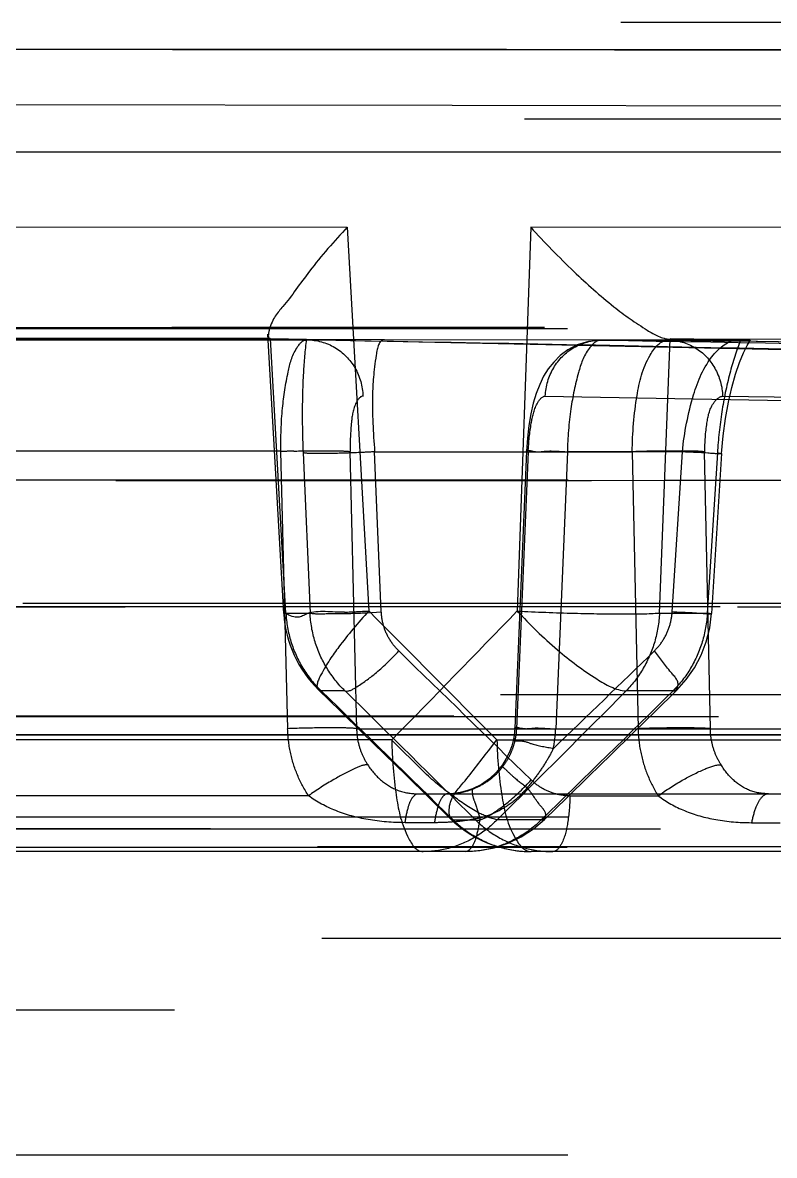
# Model space of a CAD drawing. Header units: millimetres. Extents: x 1236 to 1656, y -100 to 494.
# Drawn here: x 1494.144 to 1494.923, y 347.035 to 348.21 of the extents above; entities that cross this region are included whole.
import ezdxf

# ---------------------------------------------------------------- set-up
doc = ezdxf.new("R2010")
doc.units = ezdxf.units.MM
doc.header["$LTSCALE"] = 0.1
doc.linetypes.add('HIDDENX2', pattern=[19.05, 12.7, -6.35])
doc.layers.add('HIDDEN', color=8, linetype='HIDDENX2')

msp = doc.modelspace()

# ---------------------------------------------------------------- linework, layer by layer
at = {"layer": 'HIDDEN'}
for p, q in [((1497.9393, 348.2097), (1493.4393, 348.2097)), ((1497.8393, 348.1097), (1489.0391, 348.1097)), ((1497.13, 348.0764), (1489.5625, 348.0739)), ((1489.9322, 348.074), (1497.315, 348.0765)), ((1493.9202, 347.998), (1494.4805, 347.9976)), ((1494.4805, 347.9976), (1494.5028, 347.5993)), ((1494.6708, 347.9974), (1494.6568, 347.5993)), ((1495.2003, 347.9968), (1494.6708, 347.9974)), ((1494.4008, 347.8819), (1494.0476, 347.8821)), ((1494.4148, 347.5966), (1494.3982, 347.8865)), ((1494.4382, 347.8811), (1494.4009, 347.8818)), ((1494.417, 347.5972), (1494.4009, 347.8816)), ((1493.5972, 347.881), (1494.4389, 347.8806)), ((1494.5191, 347.8806), (1494.4382, 347.8811)), ((1494.8133, 347.8803), (1494.519, 347.8806)), ((1494.8135, 347.8803), (1494.5191, 347.8806)), ((1494.8849, 347.8802), (1494.7439, 347.8803)), ((1494.744, 347.8803), (1494.8851, 347.8802)), ((1494.8043, 347.5972), (1494.8153, 347.8812)), ((1494.8886, 347.8807), (1494.8153, 347.8815)), ((1494.8153, 347.8815), (1495.149, 347.8811)), ((1494.8851, 347.8802), (1494.898, 347.8805)), ((1494.4117, 347.765), (1493.593, 347.765)), ((1494.4189, 347.4772), (1494.4117, 347.7648)), ((1494.4831, 347.7648), (1494.4903, 347.4772)), ((1494.5159, 347.5983), (1494.509, 347.7648)), ((1494.509, 347.7646), (1494.7761, 347.7646)), ((1494.6664, 347.765), (1494.6542, 347.4777)), ((1494.6563, 347.4772), (1494.6686, 347.7645)), ((1494.6686, 347.7645), (1494.6664, 347.765)), ((1494.7089, 347.7645), (1494.6967, 347.4772)), ((1494.828, 347.7645), (1494.7088, 347.7645)), ((1494.7761, 347.7645), (1494.7822, 347.4772)), ((1494.8175, 347.5983), (1494.828, 347.7644)), ((1494.8571, 347.4772), (1494.851, 347.7645)), ((1494.4348, 347.7637), (1494.442, 347.5972)), ((1494.8644, 347.7634), (1494.8539, 347.5972)), ((1494.8687, 347.7627), (1494.8583, 347.5966)), ((1499.9652, 347.6036), (1493.5972, 347.6033)), ((1494.1441, 347.6073), (1496.0553, 347.6073)), ((1494.417, 347.5972), (1494.442, 347.5972)), ((1494.501, 347.5975), (1494.5159, 347.5983)), ((1494.8043, 347.5972), (1494.8539, 347.5972)), ((1494.4509, 347.5176), (1494.4535, 347.5164)), ((1495.9093, 347.5125), (1494.0453, 347.5125)), ((1494.4782, 347.5164), (1494.4535, 347.5164)), ((1494.8184, 347.5164), (1494.7698, 347.5164)), ((1493.5955, 347.4898), (1499.9925, 347.4898)), ((1502.2112, 347.4891), (1493.5956, 347.4903)), ((1512.2577, 347.4708), (1474.6207, 347.4708)), ((1476.6082, 347.4708), (1505.5604, 347.4708)), ((1494.4903, 347.4772), (1512.0534, 347.4772)), ((1494.6563, 347.4772), (1494.6542, 347.4777)), ((1494.8571, 347.4772), (1512.0598, 347.4772)), ((1494.5268, 347.4655), (1493.1117, 347.4655)), ((1494.5593, 347.4332), (1494.5268, 347.4654)), ((1494.627, 347.4544), (1494.6358, 347.4656)), ((1494.6357, 347.4655), (1495.8739, 347.4655)), ((1494.6549, 347.4662), (1494.6529, 347.4662)), ((1494.6434, 347.4399), (1494.6416, 347.4397)), ((1494.4404, 347.4076), (1493.5602, 347.4076)), ((1494.5536, 347.4097), (1512.0649, 347.4097)), ((1494.7114, 347.4076), (1494.803, 347.4076)), ((1493.4393, 347.3857), (1498.0897, 347.3858)), ((1494.5709, 347.3797), (1494.5405, 347.3797)), ((1494.5903, 347.3826), (1494.6136, 347.3826)), ((1494.6817, 347.3826), (1494.6359, 347.3827)), ((1494.8998, 347.3797), (1494.9294, 347.3797)), ((1500.0537, 347.3732), (1493.5352, 347.3733)), ((1493.5353, 347.3734), (1501.4334, 347.3734)), ((1493.4387, 347.3544), (1501.4347, 347.3545)), ((1501.4347, 347.3544), (1493.4391, 347.3545)), ((1494.6033, 347.3497), (1492.2752, 347.3497)), ((1497.7009, 347.3497), (1494.6714, 347.3497)), ((1501.4394, 347.2597), (1485.4391, 347.2597)), ((1498.1114, 347.185), (1493.4393, 347.1852)), ((1493.4392, 347.0352), (1498.1709, 347.0346))]:
    msp.add_line(p, q, dxfattribs=at)
for points in [[(1497.0565, 348.1774), (1496.9212, 348.1778), (1496.7715, 348.1781), (1496.6089, 348.1786), (1496.433, 348.179), (1496.2437, 348.1794), (1496.0428, 348.1798), (1495.8315, 348.1802), (1495.611, 348.1806), (1495.3814, 348.1809), (1495.1426, 348.1812), (1494.8957, 348.1815), (1494.6426, 348.1818), (1494.3845, 348.182), (1494.1228, 348.1821), (1493.8581, 348.1822), (1493.5911, 348.1823), (1493.323, 348.1823), (1493.055, 348.1822), (1492.7887, 348.1821), (1492.5254, 348.182)], [(1497.0342, 348.1775), (1496.8999, 348.1778), (1496.7513, 348.1782), (1496.589, 348.1786), (1496.4138, 348.179), (1496.2265, 348.1794), (1496.0279, 348.1798), (1495.8186, 348.1802), (1495.5994, 348.1806), (1495.371, 348.1809), (1495.1351, 348.1813), (1494.8937, 348.1815), (1494.6458, 348.1818), (1494.3919, 348.182), (1494.1343, 348.1821), (1493.8742, 348.1822), (1493.6129, 348.1823), (1493.3503, 348.1823), (1493.0865, 348.1823), (1492.8231, 348.1822), (1492.5619, 348.182)], [(1494.4388, 347.8806), (1494.3004, 347.8807), (1494.1607, 347.8808), (1494.0206, 347.8808), (1493.8799, 347.8809), (1493.7385, 347.8809), (1493.5972, 347.881)], [(1499.1892, 347.6647), (1498.3779, 347.721), (1497.5744, 347.769), (1496.7789, 347.8089), (1495.9913, 347.8408), (1495.2115, 347.8646), (1494.4397, 347.8806)], [(1494.7439, 347.8803), (1494.7307, 347.879), (1494.7189, 347.8753), (1494.7092, 347.8702), (1494.7013, 347.8643), (1494.6946, 347.8576), (1494.689, 347.8506), (1494.6842, 347.8428), (1494.6801, 347.8343), (1494.6765, 347.8251), (1494.6735, 347.8149), (1494.671, 347.8038), (1494.6689, 347.7916), (1494.6674, 347.7786), (1494.6664, 347.765)], [(1501.1332, 347.6621), (1499.9942, 347.7203), (1498.8895, 347.7694), (1497.8191, 347.8097), (1496.7831, 347.8414), (1495.7814, 347.8648), (1494.8141, 347.8803)], [(1494.8687, 347.7627), (1494.8703, 347.7811), (1494.8726, 347.799), (1494.8757, 347.8158), (1494.8792, 347.8312), (1494.8832, 347.845), (1494.8873, 347.857), (1494.8914, 347.867), (1494.8953, 347.8748), (1494.8986, 347.8805)], [(1494.8222, 347.5172), (1494.832, 347.5282), (1494.8405, 347.5403), (1494.8474, 347.5534), (1494.8528, 347.5673), (1494.8564, 347.5818), (1494.8583, 347.5966)], [(1494.4509, 347.5176), (1494.4737, 347.4953), (1494.4965, 347.473), (1494.5192, 347.4508), (1494.542, 347.4285), (1494.5647, 347.4063), (1494.5873, 347.3841)], [(1494.6852, 347.3831), (1494.7081, 347.4054), (1494.731, 347.4278), (1494.7539, 347.4501), (1494.7767, 347.4725), (1494.7995, 347.4948), (1494.8222, 347.5172)], [(1494.6542, 347.4777), (1494.654, 347.4738), (1494.6535, 347.47), (1494.6529, 347.4662)], [(1494.6529, 347.4662), (1494.6512, 347.4596), (1494.6487, 347.4529), (1494.6455, 347.4462), (1494.6416, 347.4397)], [(1494.6416, 347.4397), (1494.6354, 347.432), (1494.628, 347.4251), (1494.6197, 347.4194), (1494.6106, 347.4149)], [(1494.6106, 347.4149), (1494.6041, 347.4126), (1494.5975, 347.411), (1494.5909, 347.41), (1494.5845, 347.4097)], [(1494.6033, 347.3497), (1494.6182, 347.3507), (1494.6329, 347.3536), (1494.6473, 347.3583), (1494.6609, 347.3649), (1494.6736, 347.3732), (1494.6852, 347.3831)]]:
    msp.add_lwpolyline(points, dxfattribs=at)
for centre, radius, start, end in [((1494.4614, 346.3198), 1.4458, 91.4352, 91.9712), ((1494.439, 349.0033), 1.2405, 272.5251, 273.2336), ((1494.5346, 347.6035), 0.12, 183.4746, 225.7302), ((1494.2318, 352.8535), 5.2612, 272.6795, 272.9529), ((1453.8893, 307.1163), 57.344, 44.719361, 44.907787), ((1474.576, 366.9729), 27.9029, 315.64379, 316.02697), ((1454.1372, 305.9757), 57.9739, 45.63899, 45.828466), ((1474.1576, 368.8124), 29.6281, 313.88025, 314.16167), ((1454.2365, 306.2612), 57.6143, 45.539788, 45.73011), ((1454.3682, 306.8062), 57.1502, 45.23467, 45.4255), ((1474.7257, 367.4431), 28.2637, 314.78476, 315.16829), ((1474.0899, 368.5682), 29.544, 314.18566, 314.55677), ((1494.5825, 347.4809), 0.0739, 348.5075, 357.1395), ((1494.5593, 347.4829), 0.1375, 349.0596, 357.6589), ((1494.6714, 347.4697), 0.12, 224.2599, 270)]:
    msp.add_arc(centre, radius, start, end, dxfattribs=at)
for points, knots in [([(1489.4649, 348.1763), (1489.4487, 348.1763), (1489.4226, 348.1762), (1489.3875, 348.1761), (1489.3588, 348.176), (1489.3478, 348.176), (1489.3322, 348.1759), (1489.3434, 348.176), (1489.3542, 348.176), (1489.3939, 348.1761), (1489.4627, 348.1763), (1489.5771, 348.1767), (1489.7275, 348.1771), (1489.9988, 348.1779), (1490.4162, 348.179), (1490.8821, 348.1799), (1491.3076, 348.1807), (1491.6595, 348.1812), (1492.0287, 348.1816), (1492.5456, 348.1821), (1493.2061, 348.1824), (1493.8708, 348.1823), (1494.3989, 348.182), (1494.784, 348.1817), (1495.1559, 348.1813), (1495.616, 348.1806), (1496.134, 348.1797), (1496.6395, 348.1785), (1496.928, 348.1778), (1497.0347, 348.1775)], [0, 0, 0, 0, 0.005823, 0.010402, 0.013726, 0.015796, 0.016608, 0.017066, 0.018803, 0.021787, 0.031398, 0.045882, 0.065227, 0.089191, 0.149773, 0.225198, 0.267685, 0.312785, 0.360042, 0.409119, 0.51084, 0.613132, 0.663784, 0.713197, 0.76066, 0.806283, 0.889497, 0.959103, 1, 1, 1, 1]), ([(1489.8441, 348.1775), (1490.0053, 348.1779), (1490.3724, 348.1788), (1490.9808, 348.1801), (1491.6925, 348.1812), (1492.4783, 348.182), (1493.3041, 348.1823), (1494.1368, 348.1822), (1494.9392, 348.1815), (1495.6761, 348.1805), (1496.3234, 348.1792), (1496.8349, 348.178), (1497.2355, 348.1769), (1497.4126, 348.1763), (1497.5901, 348.1758), (1497.4541, 348.1762), (1497.412, 348.1764)], [0, 0, 0, 0, 0.061828, 0.140832, 0.233385, 0.334836, 0.44226, 0.550165, 0.654318, 0.74989, 0.833348, 0.901165, 0.950069, 0.977961, 0.983845, 1, 1, 1, 1]), ([(1475.0491, 347.8948), (1478.1135, 347.9716), (1484.2434, 348.0868), (1493.4397, 348.1443), (1502.6359, 348.0868), (1508.7658, 347.9716), (1511.8302, 347.8948)], [0, 0, 0, 0, 0.25, 0.5, 0.75, 1, 1, 1, 1]), ([(1494.4805, 347.9976), (1494.4671, 347.9827), (1494.4439, 347.9572), (1494.4172, 347.9175), (1494.4012, 347.9016), (1494.3978, 347.8818), (1494.4009, 347.8816)], [0, 0, 0, 0, 0.419986, 0.738458, 0.934249, 1, 1, 1, 1]), ([(1494.6708, 347.9974), (1494.6851, 347.9816), (1494.713, 347.9532), (1494.7532, 347.9168), (1494.7861, 347.8935), (1494.8068, 347.8816), (1494.8153, 347.8812)], [0, 0, 0, 0, 0.342271, 0.637829, 0.864278, 1, 1, 1, 1]), ([(1493.4391, 347.8922), (1493.8427, 347.8922), (1494.6493, 347.8924), (1495.8581, 347.8931), (1497.0639, 347.8938), (1498.2654, 347.8943), (1499.4608, 347.8944), (1501.0357, 347.8942), (1502.5928, 347.894), (1504.1228, 347.8937), (1505.2273, 347.8936), (1506.2873, 347.8935), (1507.2854, 347.8933), (1508.1996, 347.8931), (1509.0118, 347.8932), (1509.7094, 347.8933), (1510.2861, 347.8934), (1510.6899, 347.8936), (1510.9551, 347.8938), (1511.1581, 347.8939), (1511.3656, 347.8941), (1511.5703, 347.8944), (1511.7092, 347.8946), (1511.8019, 347.8948), (1511.8806, 347.8949), (1511.9706, 347.8951), (1512.0689, 347.8953), (1512.1547, 347.8954), (1512.228, 347.8956), (1512.29, 347.8957), (1512.3345, 347.8958), (1512.3646, 347.8959), (1512.383, 347.896), (1512.3986, 347.896), (1512.4116, 347.896), (1512.4207, 347.896), (1512.4267, 347.896), (1512.4302, 347.896), (1512.433, 347.896), (1512.4351, 347.896), (1512.4365, 347.896), (1512.4373, 347.896), (1512.4376, 347.896), (1512.4377, 347.896)], [0, 0, 0, 0, 0.063732, 0.127369, 0.190866, 0.254139, 0.317094, 0.379625, 0.502835, 0.562966, 0.621227, 0.677238, 0.730352, 0.778832, 0.821598, 0.85859, 0.888999, 0.912651, 0.922367, 0.930873, 0.9447, 0.955137, 0.963199, 0.966622, 0.969786, 0.975624, 0.980838, 0.985306, 0.989164, 0.992421, 0.995086, 0.996199, 0.997167, 0.997992, 0.998674, 0.999215, 0.999432, 0.999615, 0.999763, 0.999877, 0.999956, 0.999982, 1, 1, 1, 1]), ([(1511.8302, 347.8948), (1511.782, 347.8947), (1511.673, 347.8946), (1511.4994, 347.8943), (1511.2904, 347.894), (1511.0545, 347.8939), (1510.7761, 347.8937), (1510.4434, 347.8935), (1510.0335, 347.8933), (1509.5353, 347.8932), (1508.9554, 347.8932), (1508.3061, 347.8932), (1507.5972, 347.8932), (1506.8634, 347.8933), (1506.1113, 347.8935), (1505.3839, 347.8936), (1504.6656, 347.8937), (1503.9231, 347.8938), (1503.13, 347.8939), (1502.3316, 347.894), (1501.568, 347.8941), (1500.8876, 347.8942), (1500.2497, 347.8943), (1499.6504, 347.8944), (1499.0449, 347.8945), (1498.4567, 347.8945), (1497.8905, 347.8945), (1497.3821, 347.8944), (1496.9082, 347.8943), (1496.4831, 347.8942), (1496.0713, 347.8941), (1495.6791, 347.8939), (1495.2925, 347.8938), (1494.9176, 347.8936), (1494.5485, 347.8934), (1494.182, 347.8932), (1493.8123, 347.893), (1493.5637, 347.893), (1493.4393, 347.893)], [0, 0, 0, 0, 0.007865, 0.01778, 0.028328, 0.041955, 0.056264, 0.073729, 0.096226, 0.123137, 0.154999, 0.190818, 0.229056, 0.270639, 0.310512, 0.35174, 0.389304, 0.427678, 0.472863, 0.518671, 0.557925, 0.597414, 0.62966, 0.661992, 0.695165, 0.728437, 0.757945, 0.787531, 0.811366, 0.835242, 0.856876, 0.878536, 0.899228, 0.919939, 0.939685, 0.959446, 0.979719, 1, 1, 1, 1]), ([(1494.4117, 347.765), (1494.4116, 347.7799), (1494.4124, 347.8074), (1494.4181, 347.844), (1494.4242, 347.8681), (1494.4344, 347.8807), (1494.4389, 347.8806)], [0, 0, 0, 0, 0.364543, 0.674381, 0.888958, 1, 1, 1, 1]), ([(1494.4382, 347.8811), (1494.4367, 347.8696), (1494.4346, 347.8447), (1494.4336, 347.8055), (1494.4342, 347.7779), (1494.4348, 347.7637)], [0, 0, 0, 0, 0.297756, 0.637119, 1, 1, 1, 1]), ([(1494.4389, 347.8806), (1494.5984, 347.8781), (1494.9039, 347.8723), (1495.3428, 347.8613), (1495.7442, 347.849), (1496.1106, 347.8359), (1496.4456, 347.8224), (1496.7513, 347.8091), (1497.0305, 347.7958), (1497.2856, 347.7828), (1497.5184, 347.7705), (1497.7285, 347.7588), (1497.917, 347.7473), (1498.0893, 347.7365), (1498.2477, 347.727), (1498.3864, 347.7188), (1498.5032, 347.7098), (1498.6035, 347.702), (1498.6967, 347.6955), (1498.7847, 347.6894), (1498.8656, 347.6838), (1498.9396, 347.6786), (1499.0087, 347.6737), (1499.0785, 347.6691), (1499.1521, 347.6654), (1499.2241, 347.6625), (1499.2882, 347.6591), (1499.3445, 347.6551), (1499.4003, 347.6511), (1499.4584, 347.6468), (1499.5157, 347.6425), (1499.5686, 347.6384), (1499.6156, 347.6348), (1499.6575, 347.6316), (1499.695, 347.6287), (1499.7289, 347.626), (1499.7596, 347.6236), (1499.7874, 347.6214), (1499.8127, 347.6194), (1499.8358, 347.6176), (1499.8567, 347.6159), (1499.8759, 347.6143), (1499.8933, 347.6129), (1499.9093, 347.6116), (1499.9238, 347.6104), (1499.937, 347.6093), (1499.9492, 347.6084), (1499.9598, 347.6074), (1499.9704, 347.6068), (1499.9753, 347.6055), (1499.984, 347.606), (1499.9803, 347.603), (1499.9742, 347.6047), (1499.9686, 347.6037), (1499.9652, 347.6036)], [0, 0, 0, 0, 0.085898, 0.1646, 0.236515, 0.302172, 0.362109, 0.417091, 0.467033, 0.51264, 0.554692, 0.592596, 0.625983, 0.656442, 0.68559, 0.711449, 0.73126, 0.748681, 0.765679, 0.781595, 0.796157, 0.809383, 0.821519, 0.833477, 0.847089, 0.861216, 0.872267, 0.881681, 0.891627, 0.902392, 0.913051, 0.922581, 0.930971, 0.938465, 0.94519, 0.95126, 0.956759, 0.961756, 0.966301, 0.970439, 0.974209, 0.977645, 0.980778, 0.983637, 0.986253, 0.988622, 0.990789, 0.992785, 0.994552, 0.995992, 0.996809, 0.99698, 0.998161, 1, 1, 1, 1]), ([(1494.4389, 347.8806), (1494.4489, 347.8806), (1494.4691, 347.875), (1494.4909, 347.8526), (1494.4966, 347.8324), (1494.4969, 347.8223)], [0, 0, 0, 0, 0.332504, 0.661629, 1, 1, 1, 1]), ([(1494.5191, 347.8806), (1494.5132, 347.8807), (1494.5083, 347.8522), (1494.5058, 347.8199), (1494.5073, 347.784), (1494.509, 347.7648)], [0, 0, 0, 0, 0.151351, 0.510619, 1, 1, 1, 1]), ([(1494.6859, 347.8222), (1494.6863, 347.8325), (1494.6922, 347.8527), (1494.7141, 347.8749), (1494.7342, 347.8804), (1494.744, 347.8803)], [0, 0, 0, 0, 0.341958, 0.671108, 1, 1, 1, 1]), ([(1494.744, 347.8803), (1494.7389, 347.8804), (1494.7271, 347.8685), (1494.7188, 347.8435), (1494.7112, 347.807), (1494.7092, 347.7793), (1494.7088, 347.7645)], [0, 0, 0, 0, 0.121748, 0.339549, 0.645258, 1, 1, 1, 1]), ([(1494.744, 347.8803), (1494.8952, 347.8779), (1495.1849, 347.8725), (1495.6012, 347.8623), (1495.9821, 347.8511), (1496.3301, 347.8393), (1496.6486, 347.8271), (1496.9405, 347.8148), (1497.2072, 347.8029), (1497.4509, 347.7909), (1497.6736, 347.7794), (1497.8778, 347.7687), (1498.0641, 347.7583), (1498.2332, 347.7484), (1498.3859, 347.7394), (1498.5244, 347.7303), (1498.6538, 347.7229), (1498.7678, 347.7132), (1498.8645, 347.7116), (1498.9426, 347.6948), (1499.0158, 347.6818), (1499.0888, 347.6771), (1499.157, 347.6727), (1499.2189, 347.6685), (1499.2752, 347.6648), (1499.3273, 347.6615), (1499.3785, 347.6599), (1499.4351, 347.6645), (1499.4991, 347.6672), (1499.564, 347.6531), (1499.6269, 347.6446), (1499.6879, 347.6392), (1499.7483, 347.6342), (1499.8055, 347.6297), (1499.857, 347.6257), (1499.9027, 347.6221), (1499.9436, 347.6188), (1499.9804, 347.6159), (1500.0137, 347.6133), (1500.0439, 347.6109), (1500.0714, 347.6088), (1500.0965, 347.6068), (1500.1193, 347.605), (1500.1402, 347.6033), (1500.1593, 347.6018), (1500.1767, 347.6004), (1500.1927, 347.5992), (1500.2072, 347.5981), (1500.2206, 347.597), (1500.2328, 347.5961), (1500.244, 347.5953), (1500.2543, 347.5946), (1500.2636, 347.594), (1500.2721, 347.5936), (1500.2796, 347.5932), (1500.286, 347.5934), (1500.2907, 347.5936), (1500.2946, 347.5962), (1500.2911, 347.6008), (1500.2849, 347.6027), (1500.2791, 347.6035), (1500.2758, 347.6035)], [0, 0, 0, 0, 0.081261, 0.155751, 0.223797, 0.286087, 0.342926, 0.395135, 0.443125, 0.48643, 0.526248, 0.563026, 0.596327, 0.62654, 0.654067, 0.678569, 0.701147, 0.723717, 0.740068, 0.752959, 0.766582, 0.779975, 0.792249, 0.8033, 0.81333, 0.822547, 0.831369, 0.840819, 0.853128, 0.865565, 0.876348, 0.887213, 0.898479, 0.908918, 0.91809, 0.926249, 0.933556, 0.940139, 0.946096, 0.951506, 0.956431, 0.960921, 0.965017, 0.968756, 0.972172, 0.975295, 0.978153, 0.980768, 0.983162, 0.985356, 0.987363, 0.989197, 0.990871, 0.992394, 0.993754, 0.994925, 0.995814, 0.99635, 0.996965, 0.998222, 1, 1, 1, 1]), ([(1494.7761, 347.7645), (1494.7761, 347.784), (1494.7794, 347.8189), (1494.788, 347.8584), (1494.8054, 347.8804), (1494.8135, 347.8803)], [0, 0, 0, 0, 0.460186, 0.808561, 1, 1, 1, 1]), ([(1494.8135, 347.8803), (1494.8231, 347.8803), (1494.8429, 347.8746), (1494.8639, 347.8523), (1494.8695, 347.8323), (1494.8698, 347.8222)], [0, 0, 0, 0, 0.327626, 0.658005, 1, 1, 1, 1]), ([(1494.8135, 347.8803), (1495.0596, 347.8773), (1495.506, 347.8705), (1496.1554, 347.8573), (1496.7341, 347.843), (1497.257, 347.828), (1497.6983, 347.8138), (1498.0673, 347.8011), (1498.3965, 347.7889), (1498.7181, 347.776), (1499.0321, 347.7635), (1499.3217, 347.7514), (1499.5694, 347.7384), (1499.7879, 347.7274), (1499.981, 347.7204), (1500.1676, 347.7139), (1500.3476, 347.6939), (1500.527, 347.6624), (1500.6948, 347.6518), (1500.8538, 347.6456), (1501.0133, 347.6581), (1501.1703, 347.6675), (1501.3044, 347.6298), (1501.4117, 347.6139), (1501.4966, 347.6044), (1501.5681, 347.5976), (1501.6294, 347.5925), (1501.6825, 347.5884), (1501.7288, 347.5851), (1501.7695, 347.5823), (1501.8055, 347.5799), (1501.8378, 347.5779), (1501.867, 347.5761), (1501.8939, 347.5746), (1501.9192, 347.5732), (1501.9437, 347.5718), (1501.9683, 347.5707), (1501.9986, 347.5693), (1502.0361, 347.5681), (1502.0792, 347.5667), (1502.1236, 347.5688), (1502.1583, 347.5658), (1502.1913, 347.5854), (1502.1788, 347.6031), (1502.1736, 347.6028)], [0, 0, 0, 0, 0.099701, 0.180826, 0.263056, 0.334141, 0.392697, 0.441911, 0.483682, 0.526118, 0.572255, 0.610957, 0.643517, 0.672723, 0.699528, 0.721784, 0.748357, 0.772797, 0.795468, 0.816394, 0.837136, 0.860399, 0.879352, 0.893082, 0.904361, 0.913942, 0.922168, 0.929286, 0.935496, 0.940952, 0.945803, 0.950131, 0.954045, 0.957661, 0.961049, 0.964303, 0.967611, 0.97103, 0.976565, 0.982799, 0.988557, 0.994235, 0.997881, 1, 1, 1, 1]), ([(1502.1736, 347.6028), (1502.1951, 347.6038), (1502.2703, 347.6071), (1502.146, 347.6236), (1502.039, 347.6247), (1501.8184, 347.6371), (1501.5619, 347.6459), (1501.2584, 347.657), (1500.9302, 347.6686), (1500.6371, 347.6812), (1500.3782, 347.6978), (1500.0795, 347.7162), (1499.7055, 347.731), (1499.2717, 347.7522), (1498.8097, 347.7711), (1498.2786, 347.7924), (1497.6863, 347.8134), (1497.0271, 347.8344), (1496.3452, 347.8528), (1495.5959, 347.869), (1495.0875, 347.8769), (1494.8135, 347.8803)], [0, 0, 0, 0, 0.00864, 0.014652, 0.03226, 0.064401, 0.095957, 0.137352, 0.185129, 0.227664, 0.254722, 0.288956, 0.347449, 0.404508, 0.462822, 0.532499, 0.617258, 0.70004, 0.796475, 0.890317, 1, 1, 1, 1]), ([(1494.828, 347.7645), (1494.8301, 347.7844), (1494.8368, 347.8198), (1494.8533, 347.8612), (1494.8754, 347.8803), (1494.8851, 347.8802)], [0, 0, 0, 0, 0.443739, 0.785142, 1, 1, 1, 1]), ([(1494.8886, 347.8807), (1494.8841, 347.8694), (1494.8762, 347.8447), (1494.8682, 347.8054), (1494.8653, 347.7776), (1494.8644, 347.7634)], [0, 0, 0, 0, 0.304954, 0.643423, 1, 1, 1, 1]), ([(1494.4973, 347.8223), (1494.4939, 347.8222), (1494.4868, 347.8117), (1494.4844, 347.7924), (1494.4834, 347.775), (1494.4835, 347.7648)], [0, 0, 0, 0, 0.16536, 0.502681, 1, 1, 1, 1]), ([(1500.0227, 347.5452), (1499.4089, 347.5966), (1498.1813, 347.6856), (1496.339, 347.778), (1495.1109, 347.8122), (1494.4973, 347.8223)], [0, 0, 0, 0, 0.333958, 0.66724, 1, 1, 1, 1]), ([(1494.6682, 347.7645), (1494.6687, 347.7744), (1494.6705, 347.7916), (1494.6747, 347.8111), (1494.6818, 347.8216), (1494.6855, 347.8223)], [0, 0, 0, 0, 0.47727, 0.818877, 1, 1, 1, 1]), ([(1494.6855, 347.8223), (1495.3008, 347.812), (1496.5313, 347.7777), (1498.3758, 347.6853), (1499.6039, 347.5965), (1500.2175, 347.5453)], [0, 0, 0, 0, 0.333263, 0.666545, 1, 1, 1, 1]), ([(1494.8514, 347.7645), (1494.8513, 347.7745), (1494.8526, 347.7916), (1494.8568, 347.8125), (1494.866, 347.8218), (1494.8701, 347.8222)], [0, 0, 0, 0, 0.467671, 0.803109, 1, 1, 1, 1]), ([(1494.8701, 347.8222), (1495.6877, 347.8107), (1497.3233, 347.7747), (1499.777, 347.6821), (1501.4124, 347.5947), (1502.2302, 347.5445)], [0, 0, 0, 0, 0.332999, 0.666308, 1, 1, 1, 1]), ([(1494.4252, 347.7652), (1494.4336, 347.7654), (1494.4489, 347.7657), (1494.4682, 347.7655), (1494.4791, 347.7653), (1494.4831, 347.7648)], [0, 0, 0, 0, 0.43757, 0.792266, 1, 1, 1, 1]), ([(1494.6664, 347.765), (1494.6665, 347.7668), (1494.6773, 347.7634), (1494.6878, 347.7663), (1494.7015, 347.7648), (1494.7089, 347.7645)], [0, 0, 0, 0, 0.126338, 0.479771, 1, 1, 1, 1]), ([(1494.851, 347.7645), (1494.8452, 347.7651), (1494.8304, 347.7653), (1494.8054, 347.7653), (1494.7862, 347.7649), (1494.7761, 347.7645)], [0, 0, 0, 0, 0.231472, 0.594791, 1, 1, 1, 1]), ([(1494.8644, 347.7634), (1494.8656, 347.7632), (1494.8732, 347.7616), (1494.843, 347.7641), (1494.8369, 347.7639), (1494.828, 347.7644)], [0, 0, 0, 0, 0.08346, 0.390911, 1, 1, 1, 1]), ([(1494.4348, 347.7637), (1494.4385, 347.763), (1494.4493, 347.7631), (1494.4689, 347.763), (1494.4848, 347.7636), (1494.4936, 347.764)], [0, 0, 0, 0, 0.190639, 0.548472, 1, 1, 1, 1]), ([(1512.6555, 347.738), (1512.6554, 347.738), (1512.6551, 347.738), (1512.6543, 347.738), (1512.6529, 347.7381), (1512.6508, 347.7381), (1512.648, 347.7381), (1512.6445, 347.7381), (1512.6385, 347.7381), (1512.6294, 347.738), (1512.6164, 347.738), (1512.6008, 347.738), (1512.5824, 347.7379), (1512.5523, 347.7379), (1512.5078, 347.7378), (1512.4459, 347.7376), (1512.3726, 347.7374), (1512.2869, 347.7373), (1512.1886, 347.7371), (1512.0986, 347.7369), (1512.0199, 347.7368), (1511.927, 347.7366), (1511.7875, 347.7364), (1511.5812, 347.7361), (1511.3716, 347.7359), (1511.1662, 347.7357), (1510.8966, 347.7356), (1510.4847, 347.7354), (1509.8958, 347.7352), (1509.1823, 347.7351), (1508.3518, 347.7351), (1507.4177, 347.7352), (1506.4002, 347.7354), (1505.3225, 347.7355), (1504.2025, 347.7357), (1502.6558, 347.7359), (1501.0845, 347.7362), (1499.4975, 347.7364), (1498.2948, 347.7363), (1497.0864, 347.7358), (1495.8734, 347.7351), (1494.6572, 347.7344), (1493.8454, 347.7342), (1493.4392, 347.7342)], [0, 0, 0, 0, 0.000018, 0.000044, 0.000122, 0.000234, 0.00038, 0.000561, 0.000776, 0.001311, 0.001985, 0.002801, 0.003758, 0.004858, 0.007491, 0.01071, 0.014522, 0.018937, 0.024088, 0.029858, 0.032987, 0.036376, 0.044374, 0.054763, 0.068576, 0.077093, 0.086843, 0.110664, 0.141389, 0.178788, 0.222043, 0.271058, 0.324611, 0.3809, 0.439303, 0.499452, 0.622372, 0.684611, 0.747218, 0.810128, 0.873273, 0.936586, 1, 1, 1, 1]), ([(1493.4395, 347.7352), (1493.8474, 347.7352), (1494.6623, 347.7354), (1495.8824, 347.7359), (1497.0978, 347.7364), (1498.307, 347.7367), (1499.5099, 347.7366), (1501.1, 347.7364), (1503.0528, 347.7361), (1504.9696, 347.7358), (1506.4407, 347.7356), (1507.4612, 347.7354), (1508.2623, 347.7353), (1508.8535, 347.7353), (1509.2564, 347.7353), (1509.6294, 347.7354), (1509.9704, 347.7354), (1510.2781, 347.7355), (1510.6231, 347.7356), (1510.9805, 347.7358), (1511.3329, 347.736), (1511.5988, 347.7363), (1511.7998, 347.7366), (1511.9557, 347.7368), (1512.0835, 347.7371), (1512.1937, 347.7373), (1512.3152, 347.7376), (1512.4379, 347.7378), (1512.5504, 347.738), (1512.618, 347.7381), (1512.6481, 347.7382), (1512.6556, 347.7382)], [0, 0, 0, 0, 0.063689, 0.12722, 0.190484, 0.253422, 0.316005, 0.378287, 0.501663, 0.620872, 0.677539, 0.731322, 0.780187, 0.802618, 0.82362, 0.843074, 0.860853, 0.87686, 0.891117, 0.91471, 0.932661, 0.94612, 0.956222, 0.964048, 0.970467, 0.976161, 0.981256, 0.989445, 0.995302, 0.998822, 1, 1, 1, 1]), ([(1493.5972, 347.6039), (1493.9543, 347.6039), (1494.668, 347.6039), (1495.7467, 347.604), (1496.8322, 347.604), (1497.9235, 347.604), (1499.0105, 347.6038), (1500.0818, 347.6036), (1501.1354, 347.6032), (1501.8286, 347.6029), (1502.1736, 347.6028)], [0, 0, 0, 0, 0.124907, 0.249662, 0.377317, 0.504609, 0.63142, 0.757526, 0.87934, 1, 1, 1, 1]), ([(1494.4778, 347.5981), (1494.465, 347.5975), (1494.4417, 347.6024), (1494.4287, 347.5894), (1494.4165, 347.5971), (1494.417, 347.5972)], [0, 0, 0, 0, 0.625327, 0.977293, 1, 1, 1, 1]), ([(1494.417, 347.5972), (1494.4175, 347.5872), (1494.421, 347.5672), (1494.4335, 347.5394), (1494.4462, 347.5235), (1494.4535, 347.5164)], [0, 0, 0, 0, 0.332511, 0.664169, 1, 1, 1, 1]), ([(1494.442, 347.5972), (1494.4458, 347.5964), (1494.4567, 347.5966), (1494.4763, 347.5965), (1494.4922, 347.5971), (1494.501, 347.5975)], [0, 0, 0, 0, 0.193036, 0.54926, 1, 1, 1, 1]), ([(1494.4782, 347.5164), (1494.4711, 347.5234), (1494.4585, 347.5393), (1494.446, 347.5671), (1494.4425, 347.5871), (1494.442, 347.5972)], [0, 0, 0, 0, 0.331733, 0.66456, 1, 1, 1, 1]), ([(1494.5028, 347.5993), (1494.492, 347.5874), (1494.4732, 347.5649), (1494.4572, 347.5415), (1494.4472, 347.5212), (1494.4509, 347.5176)], [0, 0, 0, 0, 0.489956, 0.842626, 1, 1, 1, 1]), ([(1494.534, 347.5579), (1494.5304, 347.5614), (1494.524, 347.5694), (1494.5179, 347.5832), (1494.5161, 347.5933), (1494.5159, 347.5983)], [0, 0, 0, 0, 0.333478, 0.667791, 1, 1, 1, 1]), ([(1494.6568, 347.5993), (1494.6765, 347.5983), (1494.7141, 347.5968), (1494.7633, 347.5961), (1494.7928, 347.5963), (1494.8043, 347.5972)], [0, 0, 0, 0, 0.401067, 0.765676, 1, 1, 1, 1]), ([(1494.6569, 347.5993), (1494.6699, 347.5851), (1494.6961, 347.5595), (1494.7333, 347.5316), (1494.7588, 347.5171), (1494.7698, 347.5164)], [0, 0, 0, 0, 0.409108, 0.767958, 1, 1, 1, 1]), ([(1494.8043, 347.5972), (1494.8038, 347.5872), (1494.8005, 347.5672), (1494.7887, 347.5395), (1494.7766, 347.5235), (1494.7698, 347.5164)], [0, 0, 0, 0, 0.33738, 0.671416, 1, 1, 1, 1]), ([(1494.799, 347.5579), (1494.8026, 347.5614), (1494.809, 347.5694), (1494.8153, 347.5832), (1494.8171, 347.5933), (1494.8175, 347.5983)], [0, 0, 0, 0, 0.333182, 0.667829, 1, 1, 1, 1]), ([(1494.8539, 347.5972), (1494.8552, 347.5971), (1494.8626, 347.5955), (1494.8327, 347.5979), (1494.8267, 347.5976), (1494.8175, 347.5983)], [0, 0, 0, 0, 0.085231, 0.370226, 1, 1, 1, 1]), ([(1494.8539, 347.5972), (1494.8534, 347.5871), (1494.8498, 347.5671), (1494.8377, 347.5394), (1494.8254, 347.5235), (1494.8184, 347.5164)], [0, 0, 0, 0, 0.336574, 0.669606, 1, 1, 1, 1]), ([(1494.4782, 347.5164), (1494.4825, 347.5156), (1494.4948, 347.5231), (1494.5128, 347.5363), (1494.5267, 347.55), (1494.534, 347.5579)], [0, 0, 0, 0, 0.18635, 0.543116, 1, 1, 1, 1]), ([(1494.8184, 347.5164), (1494.8205, 347.5161), (1494.827, 347.5246), (1494.8119, 347.5391), (1494.8052, 347.5508), (1494.799, 347.5579)], [0, 0, 0, 0, 0.123828, 0.444975, 1, 1, 1, 1]), ([(1494.4404, 347.4076), (1494.436, 347.4144), (1494.4282, 347.4289), (1494.4209, 347.4526), (1494.419, 347.469), (1494.4188, 347.4772)], [0, 0, 0, 0, 0.331515, 0.665, 1, 1, 1, 1]), ([(1494.4903, 347.4772), (1494.4854, 347.4779), (1494.4721, 347.478), (1494.4483, 347.4781), (1494.4294, 347.4776), (1494.4189, 347.4772)], [0, 0, 0, 0, 0.205813, 0.557735, 1, 1, 1, 1]), ([(1494.4903, 347.4772), (1494.4903, 347.4728), (1494.4913, 347.4639), (1494.4953, 347.4512), (1494.4994, 347.4434), (1494.5019, 347.4397)], [0, 0, 0, 0, 0.334832, 0.668146, 1, 1, 1, 1]), ([(1494.6542, 347.4777), (1494.6543, 347.4795), (1494.6651, 347.4761), (1494.6756, 347.4792), (1494.6893, 347.477), (1494.6967, 347.4772)], [0, 0, 0, 0, 0.126152, 0.480285, 1, 1, 1, 1]), ([(1494.8571, 347.4772), (1494.8515, 347.4778), (1494.837, 347.478), (1494.8121, 347.4781), (1494.7927, 347.4776), (1494.7822, 347.4772)], [0, 0, 0, 0, 0.2256, 0.57793, 1, 1, 1, 1]), ([(1494.7822, 347.4772), (1494.7823, 347.469), (1494.7841, 347.4526), (1494.7912, 347.429), (1494.7987, 347.4144), (1494.803, 347.4076)], [0, 0, 0, 0, 0.33556, 0.669202, 1, 1, 1, 1]), ([(1494.8682, 347.4397), (1494.8659, 347.4434), (1494.8618, 347.4512), (1494.858, 347.4639), (1494.8571, 347.4727), (1494.8571, 347.4772)], [0, 0, 0, 0, 0.330887, 0.663855, 1, 1, 1, 1]), ([(1494.5268, 347.4654), (1494.527, 347.4463), (1494.5301, 347.4115), (1494.5372, 347.374), (1494.5516, 347.3497), (1494.5593, 347.3497)], [0, 0, 0, 0, 0.461033, 0.815266, 1, 1, 1, 1]), ([(1494.6358, 347.4656), (1494.636, 347.4465), (1494.6394, 347.4117), (1494.6473, 347.3731), (1494.6634, 347.3497), (1494.6714, 347.3497)], [0, 0, 0, 0, 0.455437, 0.808147, 1, 1, 1, 1]), ([(1494.6434, 347.4399), (1494.6453, 347.4426), (1494.6486, 347.4481), (1494.6525, 347.4569), (1494.6543, 347.4631), (1494.6549, 347.4662)], [0, 0, 0, 0, 0.336067, 0.670309, 1, 1, 1, 1]), ([(1494.6529, 347.4662), (1494.6525, 347.4645), (1494.6635, 347.4653), (1494.6732, 347.46), (1494.6869, 347.4583), (1494.6943, 347.4568)], [0, 0, 0, 0, 0.123558, 0.467326, 1, 1, 1, 1]), ([(1494.5903, 347.3826), (1494.5867, 347.3837), (1494.5844, 347.4016), (1494.6029, 347.4227), (1494.6178, 347.4425), (1494.627, 347.4544)], [0, 0, 0, 0, 0.133375, 0.469546, 1, 1, 1, 1]), ([(1494.6943, 347.4568), (1494.692, 347.4521), (1494.6868, 347.4427), (1494.6777, 347.4291), (1494.6709, 347.4203), (1494.6672, 347.416)], [0, 0, 0, 0, 0.320782, 0.654501, 1, 1, 1, 1]), ([(1494.5019, 347.4397), (1494.4972, 347.4399), (1494.485, 347.4343), (1494.4646, 347.4239), (1494.449, 347.4136), (1494.4404, 347.4076)], [0, 0, 0, 0, 0.201279, 0.550668, 1, 1, 1, 1]), ([(1494.5019, 347.4397), (1494.5057, 347.4336), (1494.515, 347.4229), (1494.533, 347.4119), (1494.5467, 347.4097), (1494.5536, 347.4097)], [0, 0, 0, 0, 0.348867, 0.66894, 1, 1, 1, 1]), ([(1494.6112, 347.4148), (1494.6155, 347.4165), (1494.6239, 347.4207), (1494.6348, 347.4292), (1494.6408, 347.4362), (1494.6434, 347.4399)], [0, 0, 0, 0, 0.33687, 0.67093, 1, 1, 1, 1]), ([(1494.6416, 347.4397), (1494.6407, 347.4385), (1494.6467, 347.4332), (1494.6534, 347.4264), (1494.6623, 347.4197), (1494.6672, 347.416)], [0, 0, 0, 0, 0.131914, 0.47083, 1, 1, 1, 1]), ([(1494.803, 347.4076), (1494.8111, 347.4134), (1494.8267, 347.4236), (1494.8483, 347.4344), (1494.8624, 347.4399), (1494.8682, 347.4397)], [0, 0, 0, 0, 0.40589, 0.760893, 1, 1, 1, 1]), ([(1494.9173, 347.4097), (1494.9106, 347.4097), (1494.8974, 347.4118), (1494.8804, 347.4231), (1494.8718, 347.4337), (1494.8682, 347.4397)], [0, 0, 0, 0, 0.331957, 0.647319, 1, 1, 1, 1]), ([(1494.6359, 347.3827), (1494.6293, 347.3841), (1494.6128, 347.391), (1494.5877, 347.4089), (1494.5686, 347.4237), (1494.5593, 347.4332)], [0, 0, 0, 0, 0.220658, 0.56764, 1, 1, 1, 1]), ([(1494.6136, 347.3826), (1494.6181, 347.3815), (1494.6309, 347.3886), (1494.6496, 347.402), (1494.6638, 347.4159), (1494.6713, 347.4241)], [0, 0, 0, 0, 0.191134, 0.539225, 1, 1, 1, 1]), ([(1494.7114, 347.4076), (1494.7065, 347.4076), (1494.6966, 347.4089), (1494.6827, 347.4146), (1494.6748, 347.4206), (1494.6713, 347.4241)], [0, 0, 0, 0, 0.333784, 0.667374, 1, 1, 1, 1]), ([(1494.5848, 347.4097), (1494.5876, 347.4097), (1494.5935, 347.4101), (1494.6023, 347.4118), (1494.6082, 347.4137), (1494.6112, 347.4148)], [0, 0, 0, 0, 0.310774, 0.649594, 1, 1, 1, 1]), ([(1494.6112, 347.4148), (1494.6103, 347.4153), (1494.6099, 347.4072), (1494.6135, 347.4008), (1494.6161, 347.3902), (1494.6181, 347.3845)], [0, 0, 0, 0, 0.092542, 0.428358, 1, 1, 1, 1]), ([(1494.6672, 347.416), (1494.6632, 347.411), (1494.6538, 347.4017), (1494.6372, 347.3909), (1494.6246, 347.3862), (1494.6181, 347.3845)], [0, 0, 0, 0, 0.326188, 0.659974, 1, 1, 1, 1]), ([(1494.6817, 347.3826), (1494.6833, 347.3823), (1494.6894, 347.3879), (1494.6771, 347.4007), (1494.6722, 347.41), (1494.6672, 347.416)], [0, 0, 0, 0, 0.125524, 0.42988, 1, 1, 1, 1]), ([(1494.5405, 347.3797), (1494.5276, 347.3798), (1494.5032, 347.3816), (1494.469, 347.3906), (1494.4491, 347.4013), (1494.4404, 347.4076)], [0, 0, 0, 0, 0.365017, 0.695092, 1, 1, 1, 1]), ([(1494.5405, 347.3797), (1494.5413, 347.385), (1494.5432, 347.3942), (1494.5467, 347.4046), (1494.5516, 347.4097), (1494.5537, 347.4097)], [0, 0, 0, 0, 0.475587, 0.810372, 1, 1, 1, 1]), ([(1494.5845, 347.4097), (1494.5824, 347.4097), (1494.5774, 347.4049), (1494.5738, 347.3943), (1494.5717, 347.3851), (1494.5709, 347.3797)], [0, 0, 0, 0, 0.187217, 0.518451, 1, 1, 1, 1]), ([(1494.7114, 347.4076), (1494.7114, 347.398), (1494.7097, 347.3807), (1494.7057, 347.3615), (1494.6978, 347.3497), (1494.6938, 347.3497)], [0, 0, 0, 0, 0.455163, 0.808622, 1, 1, 1, 1]), ([(1494.803, 347.4076), (1494.8114, 347.4014), (1494.8305, 347.3906), (1494.8636, 347.3816), (1494.8873, 347.3798), (1494.8998, 347.3797)], [0, 0, 0, 0, 0.305763, 0.634755, 1, 1, 1, 1]), ([(1494.9174, 347.4097), (1494.9148, 347.4097), (1494.9086, 347.4055), (1494.9034, 347.3945), (1494.9008, 347.3852), (1494.8998, 347.3797)], [0, 0, 0, 0, 0.212462, 0.540918, 1, 1, 1, 1]), ([(1494.6359, 347.3827), (1494.6292, 347.3758), (1494.6141, 347.3638), (1494.5876, 347.3523), (1494.5686, 347.3497), (1494.5593, 347.3497)], [0, 0, 0, 0, 0.338152, 0.6707, 1, 1, 1, 1]), ([(1494.6181, 347.3845), (1494.6131, 347.3834), (1494.6027, 347.3816), (1494.587, 347.38), (1494.5763, 347.3797), (1494.5709, 347.3797)], [0, 0, 0, 0, 0.32647, 0.660097, 1, 1, 1, 1]), ([(1494.5903, 347.3826), (1494.5975, 347.3757), (1494.6137, 347.3636), (1494.6416, 347.3523), (1494.6615, 347.3497), (1494.6714, 347.3497)], [0, 0, 0, 0, 0.334465, 0.667611, 1, 1, 1, 1]), ([(1494.6181, 347.3845), (1494.6173, 347.3783), (1494.6152, 347.3677), (1494.6114, 347.3556), (1494.6057, 347.3497), (1494.6033, 347.3497)], [0, 0, 0, 0, 0.472116, 0.810355, 1, 1, 1, 1]), ([(1494.6817, 347.3826), (1494.6747, 347.3757), (1494.6592, 347.3637), (1494.6322, 347.3523), (1494.6129, 347.3497), (1494.6033, 347.3497)], [0, 0, 0, 0, 0.33719, 0.669057, 1, 1, 1, 1]), ([(1494.6136, 347.3826), (1494.6207, 347.3757), (1494.6366, 347.3636), (1494.6642, 347.3523), (1494.684, 347.3497), (1494.6938, 347.3497)], [0, 0, 0, 0, 0.335188, 0.667272, 1, 1, 1, 1])]:
    msp.add_open_spline(points, degree=3, knots=knots, dxfattribs=at)

doc.saveas('drawing.dxf')
